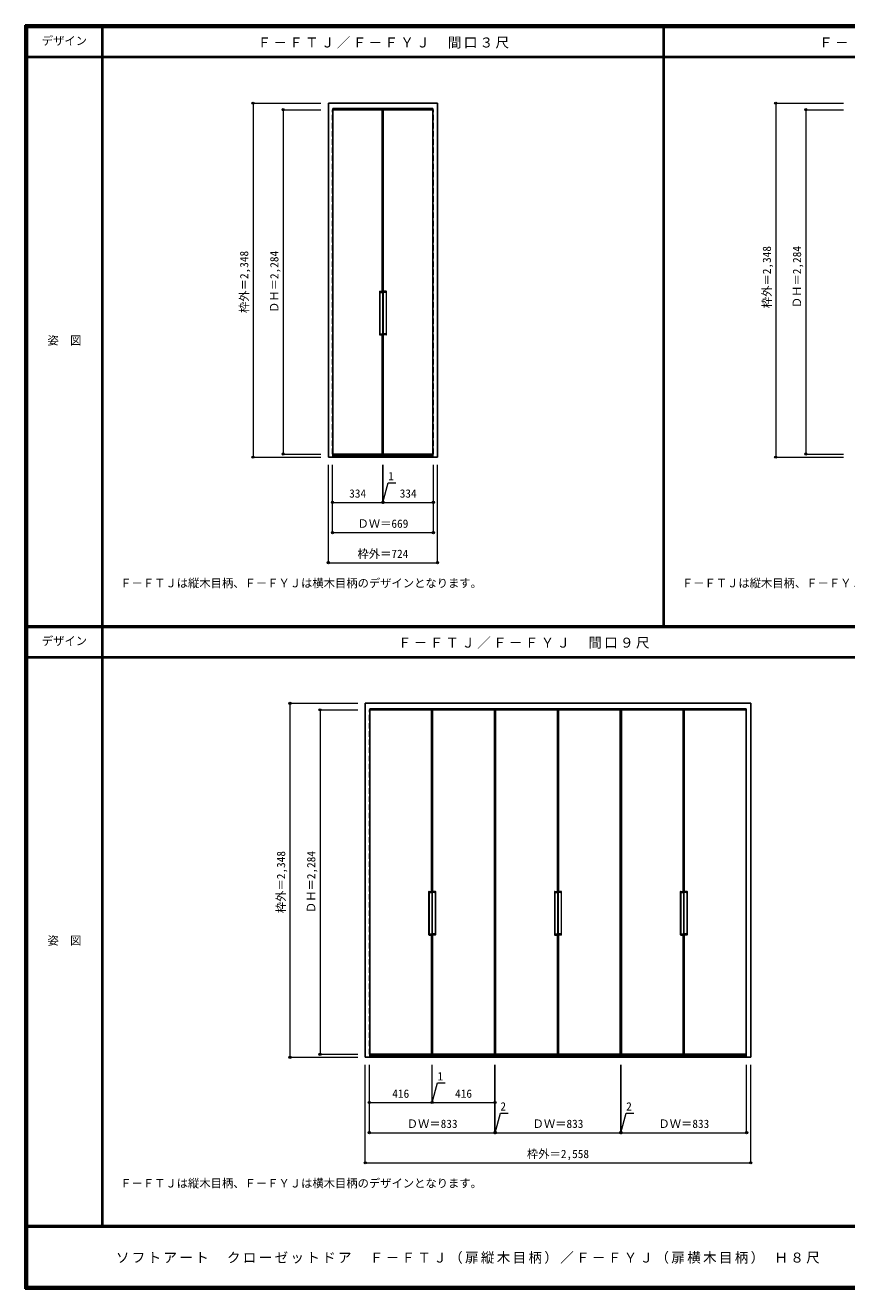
# Model space of a CAD drawing. Units: millimetres, scale not verified. Extents: x -6000 to 5700, y -4307 to 4175.
# Drawn here: x -6000 to -549, y -4205 to 4175 of the extents above; entities that cross this region are included whole.
import ezdxf
from ezdxf.enums import TextEntityAlignment as Align

# ---------------------------------------------------------------- set-up
doc = ezdxf.new("R2010")
doc.units = ezdxf.units.MM
doc.header["$LTSCALE"] = 30
doc.header["$PDMODE"] = 32
doc.header["$PDSIZE"] = 15
doc.linetypes.add('DASHED1', pattern=[1.8, 1.2, -0.6])
for name, color, linetype, lineweight in [('0-2_扉', 3, 'Continuous', 25), ('0-4_枠', 3, 'Continuous', 25), ('0-B_寸法', 7, 'Continuous', 18), ('F-1_枠', 6, 'Continuous', 40)]:
    doc.layers.add(name, color=color, linetype=linetype, lineweight=lineweight)
doc.layers.add('0-A_文字', color=7, linetype='Continuous')
doc.layers.add('F-A_文字', color=7, linetype='Continuous')
doc.styles.add('ＭＳ ゴシック', font='')
doc.styles.get('ＭＳ ゴシック').set_extended_font_data('MS Gothic')

msp = doc.modelspace()

# ---------------------------------------------------------------- linework, layer by layer
at = {"layer": '0-2_扉', "color": 4, "linetype": 'DASHED1', "lineweight": 9}
for p, q in [((-3961.17, 1331), (-3961.17, 3615)), ((-3958.67, 3615), (-3961.17, 3615)), ((-3294.67, 3615), (-3292.17, 3615)), ((-3292.17, 1331), (-3292.17, 3615)), ((-3958.67, 1331), (-3961.17, 1331)), ((-3294.67, 1331), (-3292.17, 1331)), ((-3716.5, -2649.5), (-3716.5, -365.5)), ((-3714, -365.5), (-3716.5, -365.5)), ((-1216, -365.5), (-1213.5, -365.5)), ((-1213.5, -2649.5), (-1213.5, -365.5)), ((-3714, -2649.5), (-3716.5, -2649.5)), ((-1216, -2649.5), (-1213.5, -2649.5))]:
    msp.add_line(p, q, dxfattribs=at)
at = {"layer": '0-2_扉'}
for p, q in [((-3958.67, 3615), (-3627.17, 3615)), ((-3626.17, 3615), (-3294.67, 3615)), ((-3958.67, 1331), (-3627.17, 1331)), ((-3626.17, 1331), (-3294.67, 1331)), ((-3714, -365.5), (-3300.5, -365.5)), ((-3300.5, -2649.5), (-3300.5, -365.5)), ((-3299.5, -2649.5), (-3299.5, -365.5)), ((-2881.5, -365.5), (-2465.5, -365.5)), ((-2881.5, -365.5), (-2881.5, -2649.5)), ((-2464.5, -365.5), (-2464.5, -1953.54)), ((-2464.5, -365.5), (-2048.5, -365.5)), ((-2048.5, -365.5), (-2048.5, -2649.5)), ((-2046.5, -365.5), (-1630.5, -365.5)), ((-2046.5, -365.5), (-2046.5, -2649.5)), ((-1629.5, -365.5), (-1216, -365.5)), ((-2464.5, -1953.54), (-2464.5, -2649.5)), ((-3714, -2649.5), (-3300.5, -2649.5)), ((-3299.5, -2649.5), (-2883.5, -2649.5)), ((-2881.5, -2649.5), (-2465.5, -2649.5)), ((-2464.5, -2649.5), (-2048.5, -2649.5)), ((-2046.5, -2649.5), (-1630.5, -2649.5)), ((-1629.5, -2649.5), (-1216, -2649.5))]:
    msp.add_line(p, q, dxfattribs=at)
for points in [[(-3627.17, 1331), (-3627.17, 2110.91), (-3627.17, 3615)], [(-3626.17, 1331), (-3626.17, 2110.07), (-3626.17, 3615)], [(-3299.5, -365.5), (-2883.5, -365.5), (-2883.5, -2649.5)], [(-2465.5, -365.5), (-2465.5, -1952.96), (-2465.5, -2649.5)], [(-1630.5, -365.5), (-1630.5, -1990.46), (-1630.5, -2649.5)], [(-1629.5, -365.5), (-1629.5, -1989.8), (-1629.5, -2649.5)]]:
    msp.add_lwpolyline(points, dxfattribs=at)
at = {"layer": '0-4_枠'}
for p, q in [((-3988.67, 1310.5), (-3988.67, 3658.5)), ((-3988.67, 3658.5), (-3264.67, 3658.5)), ((-3958.67, 1310.5), (-3958.67, 3622.5)), ((-3958.67, 3622.5), (-3294.67, 3622.5)), ((-3294.67, 1310.5), (-3294.67, 3622.5)), ((-3264.67, 1310.5), (-3264.67, 3658.5)), ((-3988.67, 1310.5), (-3264.67, 1310.5)), ((-3958.67, 1322.5), (-3294.67, 1322.5)), ((-3744, -2670), (-3744, -322)), ((-3744, -322), (-1186, -322)), ((-1186, -2670), (-1186, -322)), ((-3714, -2670), (-3714, -358)), ((-3714, -358), (-1216, -358)), ((-1216, -2670), (-1216, -358)), ((-3744, -2670), (-1186, -2670)), ((-3714, -2658), (-1216, -2658))]:
    msp.add_line(p, q, dxfattribs=at)
at = {"layer": '0-B_寸法', "color": 4, "lineweight": 9}
for p, q in [((-4488.67, 3658.5), (-4488.67, 1310.5)), ((-4488.67, 3658.5), (-4038.67, 3658.5)), ((-4288.67, 3615), (-4288.67, 1331)), ((-4288.67, 3615), (-4038.67, 3615)), ((-1020.5, 3658.5), (-1020.5, 1310.5)), ((-1020.5, 3658.5), (-570.5, 3658.5)), ((-820.5, 3615), (-820.5, 1331)), ((-820.5, 3615), (-570.5, 3615)), ((-4488.67, 1310.5), (-4038.67, 1310.5)), ((-4288.67, 1331), (-4038.67, 1331)), ((-3988.67, 610.5), (-3988.67, 1260.5)), ((-3961.17, 810.5), (-3961.17, 1260.5)), ((-3292.17, 810.5), (-3292.17, 1260.5)), ((-3264.67, 610.5), (-3264.67, 1260.5)), ((-1020.5, 1310.5), (-570.5, 1310.5)), ((-820.5, 1331), (-570.5, 1331)), ((-3626.17, 1010.5), (-3292.17, 1010.5)), ((-3961.17, 810.5), (-3292.17, 810.5)), ((-3988.67, 610.5), (-3264.67, 610.5)), ((-4244, -322), (-4244, -2670)), ((-4244, -322), (-3794, -322)), ((-4044, -365.5), (-4044, -2649.5)), ((-4044, -365.5), (-3794, -365.5)), ((-4244, -2670), (-3794, -2670)), ((-4044, -2649.5), (-3794, -2649.5)), ((-3744, -3370), (-3744, -2720)), ((-3716.5, -3170), (-3716.5, -2720)), ((-2883.5, -3170), (-2883.5, -2720)), ((-1186, -3370), (-1186, -2720)), ((-3299.5, -2970), (-2883.5, -2970)), ((-3716.5, -3170), (-2883.5, -3170)), ((-3744, -3370), (-1186, -3370))]:
    msp.add_line(p, q, dxfattribs=at)
at = {"layer": '0-B_寸法'}
for p, q in [((-3957.17, 1331), (-3957.17, 3615)), ((-3631.17, 2411), (-3631.17, 3615)), ((-3622.17, 2411), (-3622.17, 3615)), ((-3296.17, 1331), (-3296.17, 3615)), ((-3650.17, 2408), (-3650.17, 2124)), ((-3647.17, 2411), (-3627.17, 2411)), ((-3647.17, 2400), (-3647.17, 2132)), ((-3644.17, 2403), (-3630.17, 2403)), ((-3630.47, 2411), (-3630.47, 2406)), ((-3627.17, 2406), (-3627.17, 2407.5)), ((-3627.17, 2406), (-3627.17, 2407.5)), ((-3606.17, 2411), (-3626.17, 2411)), ((-3626.17, 2406), (-3626.17, 2407.5)), ((-3626.17, 2406), (-3626.17, 2407.5)), ((-3609.17, 2403), (-3623.17, 2403)), ((-3622.87, 2411), (-3622.87, 2406)), ((-3606.17, 2400), (-3606.17, 2132)), ((-3603.17, 2124), (-3603.17, 2408)), ((-3647.17, 2121), (-3627.17, 2121)), ((-3644.17, 2129), (-3630.17, 2129)), ((-3631.17, 1331), (-3631.17, 2121)), ((-3630.47, 2121), (-3630.47, 2126)), ((-3627.17, 2126), (-3627.17, 2124.5)), ((-3627.17, 2126), (-3627.17, 2124.5)), ((-3627.17, 2126), (-3627.17, 2124.5)), ((-3627.17, 1331), (-3627.17, 2121)), ((-3626.17, 2126), (-3626.17, 2124.5)), ((-3626.17, 2126), (-3626.17, 2124.5)), ((-3626.17, 2126), (-3626.17, 2124.5)), ((-3626.17, 1331), (-3626.17, 2121)), ((-3606.17, 2121), (-3626.17, 2121)), ((-3609.17, 2129), (-3623.17, 2129)), ((-3622.87, 2121), (-3622.87, 2126)), ((-3622.17, 1331), (-3622.17, 2121)), ((-3712.5, -2649.5), (-3712.5, -365.5)), ((-3304.5, -1569.5), (-3304.5, -365.5)), ((-3295.5, -1569.5), (-3295.5, -365.5)), ((-2887.5, -2649.5), (-2887.5, -365.5)), ((-2877.5, -2649.5), (-2877.5, -365.5)), ((-2469.5, -1569.5), (-2469.5, -365.5)), ((-2460.5, -1569.5), (-2460.5, -365.5)), ((-2052.5, -2649.5), (-2052.5, -365.5)), ((-2042.5, -2649.5), (-2042.5, -365.5)), ((-1634.5, -1569.5), (-1634.5, -365.5)), ((-1625.5, -1569.5), (-1625.5, -365.5)), ((-1217.5, -2649.5), (-1217.5, -365.5)), ((-3323.5, -1572.5), (-3323.5, -1856.5)), ((-3320.5, -1569.5), (-3300.5, -1569.5)), ((-3320.5, -1580.5), (-3320.5, -1848.5)), ((-3317.5, -1577.5), (-3303.5, -1577.5)), ((-3303.8, -1569.5), (-3303.8, -1574.5)), ((-3300.5, -1574.5), (-3300.5, -1573)), ((-3300.5, -1574.5), (-3300.5, -1573)), ((-3279.5, -1569.5), (-3299.5, -1569.5)), ((-3299.5, -1574.5), (-3299.5, -1573)), ((-3299.5, -1574.5), (-3299.5, -1573)), ((-3282.5, -1577.5), (-3296.5, -1577.5)), ((-3296.2, -1569.5), (-3296.2, -1574.5)), ((-3279.5, -1580.5), (-3279.5, -1848.5)), ((-3276.5, -1856.5), (-3276.5, -1572.5)), ((-2488.5, -1572.5), (-2488.5, -1856.5)), ((-2485.5, -1569.5), (-2465.5, -1569.5)), ((-2485.5, -1580.5), (-2485.5, -1848.5)), ((-2482.5, -1577.5), (-2468.5, -1577.5)), ((-2468.8, -1569.5), (-2468.8, -1574.5)), ((-2465.5, -1574.5), (-2465.5, -1573)), ((-2465.5, -1574.5), (-2465.5, -1573)), ((-2444.5, -1569.5), (-2464.5, -1569.5)), ((-2464.5, -1574.5), (-2464.5, -1573)), ((-2464.5, -1574.5), (-2464.5, -1573)), ((-2447.5, -1577.5), (-2461.5, -1577.5)), ((-2461.2, -1569.5), (-2461.2, -1574.5)), ((-2444.5, -1580.5), (-2444.5, -1848.5)), ((-2441.5, -1856.5), (-2441.5, -1572.5)), ((-1653.5, -1572.5), (-1653.5, -1856.5)), ((-1650.5, -1569.5), (-1630.5, -1569.5)), ((-1650.5, -1580.5), (-1650.5, -1848.5)), ((-1647.5, -1577.5), (-1633.5, -1577.5)), ((-1633.8, -1569.5), (-1633.8, -1574.5)), ((-1630.5, -1574.5), (-1630.5, -1573)), ((-1630.5, -1574.5), (-1630.5, -1573)), ((-1609.5, -1569.5), (-1629.5, -1569.5)), ((-1629.5, -1574.5), (-1629.5, -1573)), ((-1629.5, -1574.5), (-1629.5, -1573)), ((-1612.5, -1577.5), (-1626.5, -1577.5)), ((-1626.2, -1569.5), (-1626.2, -1574.5)), ((-1609.5, -1580.5), (-1609.5, -1848.5)), ((-1606.5, -1856.5), (-1606.5, -1572.5)), ((-3320.5, -1859.5), (-3300.5, -1859.5)), ((-3317.5, -1851.5), (-3303.5, -1851.5)), ((-3304.5, -2649.5), (-3304.5, -1859.5)), ((-3303.8, -1859.5), (-3303.8, -1854.5)), ((-3300.5, -1854.5), (-3300.5, -1856)), ((-3300.5, -1854.5), (-3300.5, -1856)), ((-3300.5, -1854.5), (-3300.5, -1856)), ((-3299.5, -1854.5), (-3299.5, -1856)), ((-3299.5, -1854.5), (-3299.5, -1856)), ((-3299.5, -1854.5), (-3299.5, -1856)), ((-3279.5, -1859.5), (-3299.5, -1859.5)), ((-3282.5, -1851.5), (-3296.5, -1851.5)), ((-3296.2, -1859.5), (-3296.2, -1854.5)), ((-3295.5, -2649.5), (-3295.5, -1859.5)), ((-2485.5, -1859.5), (-2465.5, -1859.5)), ((-2482.5, -1851.5), (-2468.5, -1851.5)), ((-2469.5, -2649.5), (-2469.5, -1859.5)), ((-2468.8, -1859.5), (-2468.8, -1854.5)), ((-2465.5, -1854.5), (-2465.5, -1856)), ((-2465.5, -1854.5), (-2465.5, -1856)), ((-2465.5, -1854.5), (-2465.5, -1856)), ((-2465.5, -2649.5), (-2465.5, -1859.5)), ((-2464.5, -1854.5), (-2464.5, -1856)), ((-2464.5, -1854.5), (-2464.5, -1856)), ((-2464.5, -1854.5), (-2464.5, -1856)), ((-2464.5, -2649.5), (-2464.5, -1859.5)), ((-2444.5, -1859.5), (-2464.5, -1859.5)), ((-2447.5, -1851.5), (-2461.5, -1851.5)), ((-2461.2, -1859.5), (-2461.2, -1854.5)), ((-2460.5, -2649.5), (-2460.5, -1859.5)), ((-1650.5, -1859.5), (-1630.5, -1859.5)), ((-1647.5, -1851.5), (-1633.5, -1851.5)), ((-1634.5, -2649.5), (-1634.5, -1859.5)), ((-1633.8, -1859.5), (-1633.8, -1854.5)), ((-1630.5, -1854.5), (-1630.5, -1856)), ((-1630.5, -1854.5), (-1630.5, -1856)), ((-1630.5, -1854.5), (-1630.5, -1856)), ((-1630.5, -2649.5), (-1630.5, -1859.5)), ((-1629.5, -1854.5), (-1629.5, -1856)), ((-1629.5, -1854.5), (-1629.5, -1856)), ((-1629.5, -1854.5), (-1629.5, -1856)), ((-1629.5, -2649.5), (-1629.5, -1859.5)), ((-1609.5, -1859.5), (-1629.5, -1859.5)), ((-1612.5, -1851.5), (-1626.5, -1851.5)), ((-1626.2, -1859.5), (-1626.2, -1854.5)), ((-1625.5, -2649.5), (-1625.5, -1859.5))]:
    msp.add_line(p, q, dxfattribs=at)
at = {"layer": '0-B_寸法', "color": 4, "lineweight": 9}
for points in [[(-3961.17, 1010.5), (-3627.17, 1010.5), (-3627.17, 1260.5)], [(-3627.17, 1010.5), (-3626.17, 1010.5), (-3626.17, 1260.5)], [(-3626.67, 1010.5), (-3591.72, 1140.93), (-3540.93, 1140.93)], [(-3716.5, -2970), (-3300.5, -2970), (-3300.5, -2720)], [(-3300.5, -2970), (-3299.5, -2970), (-3299.5, -2720)], [(-2883.5, -3170), (-2881.5, -3170), (-2881.5, -2720)], [(-2881.5, -3170), (-2048.5, -3170), (-2048.5, -2720)], [(-2048.5, -3170), (-2046.5, -3170), (-2046.5, -2720)], [(-2046.5, -3170), (-1213.5, -3170), (-1213.5, -2720)], [(-3300, -2970), (-3265.05, -2839.57), (-3214.27, -2839.57)], [(-2882.5, -3170), (-2847.55, -3039.57), (-2796.77, -3039.57)], [(-2047.5, -3170), (-2012.55, -3039.57), (-1961.77, -3039.57)]]:
    msp.add_lwpolyline(points, dxfattribs=at)
at = {"layer": '0-B_寸法'}
for centre, start, end in [((-3647.17, 2408), 90, 180), ((-3644.17, 2400), 90, 180), ((-3630.17, 2406), 270, 0), ((-3623.17, 2406), 180, 270), ((-3609.17, 2400), 0, 90), ((-3606.17, 2408), 0, 90), ((-3647.17, 2124), 180, 270), ((-3644.17, 2132), 180, 270), ((-3630.17, 2126), 0, 90), ((-3623.17, 2126), 90, 180), ((-3609.17, 2132), 270, 0), ((-3606.17, 2124), 270, 0), ((-3320.5, -1572.5), 90, 180), ((-3317.5, -1580.5), 90, 180), ((-3303.5, -1574.5), 270, 0), ((-3296.5, -1574.5), 180, 270), ((-3282.5, -1580.5), 0, 90), ((-3279.5, -1572.5), 0, 90), ((-2485.5, -1572.5), 90, 180), ((-2482.5, -1580.5), 90, 180), ((-2468.5, -1574.5), 270, 0), ((-2461.5, -1574.5), 180, 270), ((-2447.5, -1580.5), 0, 90), ((-2444.5, -1572.5), 0, 90), ((-1650.5, -1572.5), 90, 180), ((-1647.5, -1580.5), 90, 180), ((-1633.5, -1574.5), 270, 0), ((-1626.5, -1574.5), 180, 270), ((-1612.5, -1580.5), 0, 90), ((-1609.5, -1572.5), 0, 90), ((-3320.5, -1856.5), 180, 270), ((-3317.5, -1848.5), 180, 270), ((-3303.5, -1854.5), 0, 90), ((-3296.5, -1854.5), 90, 180), ((-3282.5, -1848.5), 270, 0), ((-3279.5, -1856.5), 270, 0), ((-2485.5, -1856.5), 180, 270), ((-2482.5, -1848.5), 180, 270), ((-2468.5, -1854.5), 0, 90), ((-2461.5, -1854.5), 90, 180), ((-2447.5, -1848.5), 270, 0), ((-2444.5, -1856.5), 270, 0), ((-1650.5, -1856.5), 180, 270), ((-1647.5, -1848.5), 180, 270), ((-1633.5, -1854.5), 0, 90), ((-1626.5, -1854.5), 90, 180), ((-1612.5, -1848.5), 270, 0), ((-1609.5, -1856.5), 270, 0)]:
    msp.add_arc(centre, 3, start, end, dxfattribs=at)
for p in [(-4488.67, 3658.5), (-4288.67, 3615), (-1020.5, 3658.5), (-820.5, 3615), (-4488.67, 1310.5), (-4288.67, 1331), (-1020.5, 1310.5), (-820.5, 1331), (-3961.17, 1010.5), (-3627.17, 1010.5), (-3626.17, 1010.5), (-3292.17, 1010.5), (-3961.17, 810.5), (-3292.17, 810.5), (-3988.67, 610.5), (-3264.67, 610.5), (-4244, -322), (-4044, -365.5), (-4244, -2670), (-4044, -2649.5), (-3716.5, -2970), (-3300.5, -2970), (-3299.5, -2970), (-2883.5, -2970), (-3716.5, -3170), (-2883.5, -3170), (-2881.5, -3170), (-2048.5, -3170), (-2046.5, -3170), (-1213.5, -3170), (-3744, -3370), (-1186, -3370)]:
    msp.add_point(p, dxfattribs=at)
at = {"layer": 'F-1_枠'}
for p, q in [((-6000, 4175), (5700, 4175)), ((-6000, 4175), (-6000, -4205)), ((-6000, 4170), (5700, 4170)), ((-6000, 4165), (5700, 4165)), ((-5995, 4175), (-5995, -4205)), ((-5990, 4175), (-5990, -4205)), ((-5490, 4175), (-5490, -3790)), ((-1763.33, 190.5), (-1763.33, 4175)), ((-6000, 3965), (5700, 3965)), ((-6000, 190.5), (5700, 190.5)), ((-6000, 187.5), (5700, 187.5)), ((-6000, 184.5), (5700, 184.5)), ((-6000, -15.5), (5700, -15.5)), ((5700, -3790), (-6000, -3790)), ((5700, -3795), (-6000, -3795)), ((5700, -4195), (-6000, -4195)), ((5700, -4200), (-6000, -4200)), ((5700, -4205), (-6000, -4205))]:
    msp.add_line(p, q, dxfattribs=at)

# ---------------------------------------------------------------- texts
at = {"layer": '0-A_文字', "style": 'ＭＳ ゴシック'}
for p in [(-5370, 430.5), (-1643.33, 430.5), (-5370, -3550)]:
    msp.add_text('Ｆ－ＦＴＪは縦木目柄、Ｆ－ＦＹＪは横木目柄のデザインとなります。', height=54.99, dxfattribs=at).set_placement(p, align=Align.BOTTOM_LEFT)
at = {"layer": '0-A_文字', "char_height": 65.98, "attachment_point": 7, "style": 'ＭＳ ゴシック'}
for s, insert in [('\\T1.17;Ｆ－ＦＴＪ／Ｆ－ＦＹＪ\u3000間口３尺', (-4459.17, 4020)), ('\\T1.17;Ｆ－ＦＴＪ／Ｆ－ＦＹＪ\u3000間口４尺', (-732.5, 4020)), ('\\T1.17;Ｆ－ＦＴＪ／Ｆ－ＦＹＪ\u3000間口９尺', (-3527.5, 39.5))]:
    msp.add_mtext(s, dxfattribs=dict(at, insert=insert))
at = {"layer": '0-B_寸法', "style": 'ＭＳ ゴシック'}
for s, p in [('枠外＝2,348', (-1035.5, 2298.75)), ('ＤＨ＝2,284', (-835.5, 2298.75)), ('枠外＝2,348', (-4503.67, 2266.75)), ('ＤＨ＝2,284', (-4303.67, 2266.75)), ('枠外＝2,348', (-4259, -1713.75)), ('ＤＨ＝2,284', (-4059, -1713.75))]:
    msp.add_text(s, height=54.99, rotation=90, dxfattribs=at).set_placement(p, align=Align.BOTTOM_LEFT)
for s, p in [('1', (-3591.72, 1140.93)), ('334', (-3850.42, 1025.5)), ('334', (-3515.42, 1025.5)), ('ＤＷ＝669', (-3795.42, 825.5)), ('枠外＝724', (-3795.42, 625.5)), ('1', (-3265.05, -2839.57)), ('416', (-3564.75, -2955)), ('416', (-3147.75, -2955)), ('2', (-2847.55, -3039.57)), ('2', (-2012.55, -3039.57)), ('ＤＷ＝833', (-3468.75, -3155)), ('ＤＷ＝833', (-2633.75, -3155)), ('ＤＷ＝833', (-1798.75, -3155)), ('枠外＝2,558', (-2671.25, -3355))]:
    msp.add_text(s, height=54.99, dxfattribs=at).set_placement(p, align=Align.BOTTOM_LEFT)
at = {"layer": 'F-A_文字', "style": 'ＭＳ ゴシック'}
for s, p in [('デザイン', (-5890, 4027.5)), ('姿\u3000図', (-5852.5, 2040.25)), ('デザイン', (-5890, 47)), ('姿\u3000図', (-5852.5, -1940.25))]:
    msp.add_text(s, height=54.99, dxfattribs=at).set_placement(p, align=Align.BOTTOM_LEFT)
at = {"layer": 'F-A_文字', "insert": (-5398.75, -4040), "char_height": 65.98, "attachment_point": 7, "style": 'ＭＳ ゴシック'}
msp.add_mtext('\\T1.17;ソフトアート\u3000クローゼットドア\u3000Ｆ－ＦＴＪ（扉縦木目柄）／Ｆ－ＦＹＪ（扉横木目柄）\\~Ｈ８尺', dxfattribs=at)

doc.saveas('drawing.dxf')
